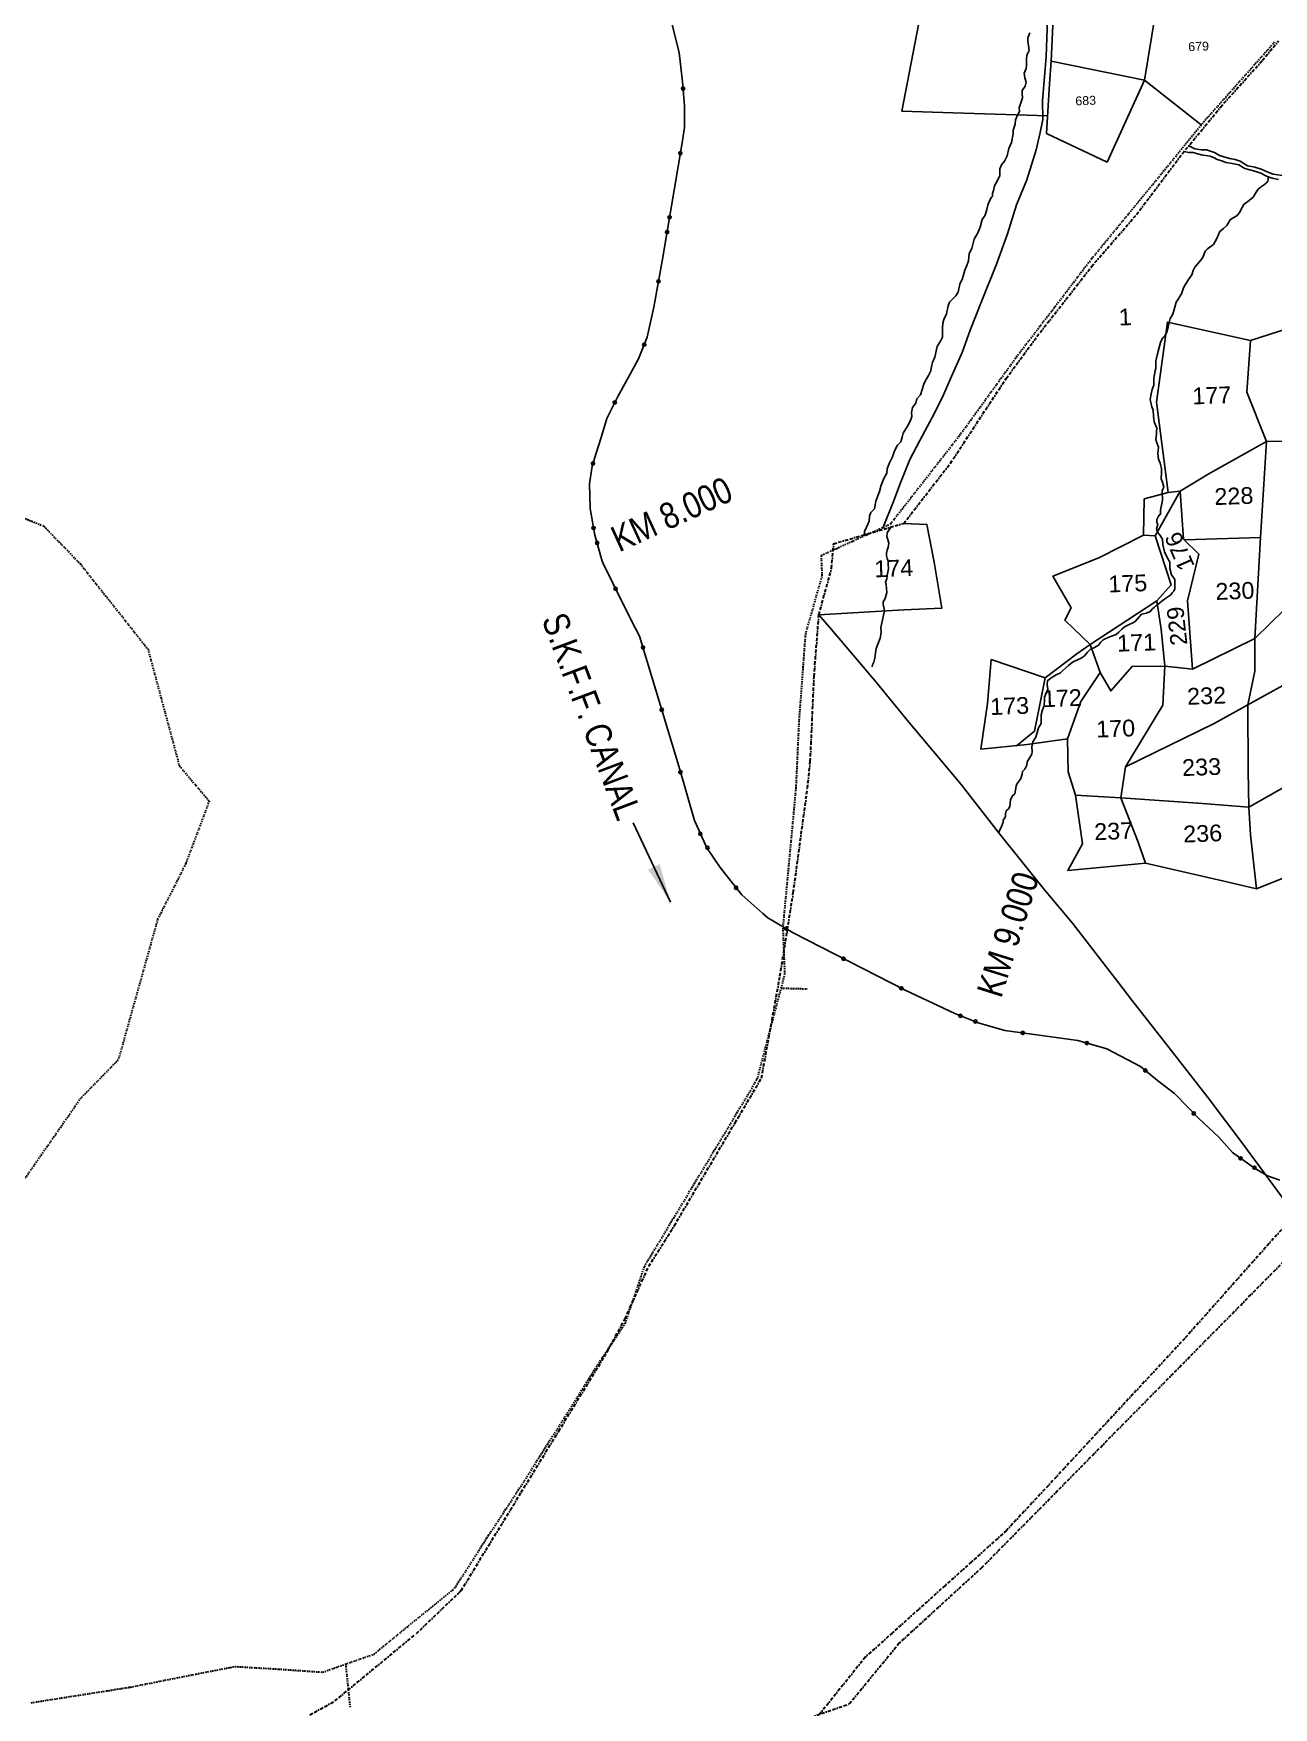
# Model space of a CAD drawing. Header units: inches. Extents: x 304037 to 460575, y 1453943 to 1639883.
# Drawn here: x 321800 to 323708, y 1597415 to 1599990 of the extents above; entities that cross this region are included whole.
import ezdxf

# ---------------------------------------------------------------- set-up
doc = ezdxf.new("R2010")
doc.units = ezdxf.units.IN
doc.header["$MEASUREMENT"] = 0
doc.header["$PDMODE"] = 33
doc.header["$PDSIZE"] = 5
doc.linetypes.add('ACAD_ISO02W100', pattern=[15, 12, -3])
doc.linetypes.add('BORDER', pattern=[1.75, 0.5, -0.25, 0.5, -0.25, 0, -0.25])
for name, color, linetype in [('cahnige', 6, 'Continuous'), ('CARTTRACK', 30, 'ACAD_ISO02W100'), ('NALA', 4, 'Continuous'), ('SURVEY_BND', 7, 'Continuous'), ('SURVEY_NO', 7, 'Continuous'), ('TITLEBLOCK', 7, 'Continuous'), ('VILLAGE_AREA', 1, 'Continuous'), ('WATER_BODY', 4, 'Continuous'), ('zz', 7, 'Continuous')]:
    doc.layers.add(name, color=color, linetype=linetype)
doc.layers.add('VILL_BOUNDARY', color=6, linetype='BORDER', lineweight=30)
doc.styles.add('ARIALN', font='ARIALN.TTF')
doc.styles.get("Standard").update_dxf_attribs({"font": 'arial.ttf'})
doc.dimstyles.get("Standard").update_dxf_attribs({"dimtxt": 0.18, "dimasz": 0.18, "dimexe": 0.18, "dimexo": 0.0625, "dimgap": 0.09, "dimtad": 0, "dimtih": 1, "dimtoh": 1, "dimdec": 4, "dimzin": 0, "dimdsep": 46, "dimtxsty": 'Standard', "dimcen": 0.09, "dimadec": 0, "dimazin": 0, "dimtfac": 1, "dimtdec": 4, "dimtofl": 0, "dimtmove": 0, "dimatfit": 3, "dimfxl": 0, "dimtolj": 1, "dimtzin": 0, "dimarcsym": 0})

# ---------------------------------------------------------------- blocks, each defined once
blk = doc.blocks.new('KULLURU')
at = {"layer": 'NALA'}
for points in [[(60.01, -737.72), (60.17, -736.09), (60.97, -734.42), (62.12, -732.29), (62.25, -730.38), (62.84, -729), (64.31, -727.62), (64.84, -724.75), (65.69, -722.78), (66.38, -721.22), (67.13, -718.84), (67.64, -717.69), (68.28, -716.41), (69.41, -714.47), (69.64, -712.86), (70.52, -710.81), (71.85, -708.4), (72.7, -706.12), (73.93, -704.1), (75.21, -702.8), (75.8, -701.11), (76.21, -699.65), (77.91, -697.1), (79.11, -695), (79.7, -693.48), (79.65, -691.95), (80.11, -690.15), (81.4, -688.57), (81.78, -686.96), (83.22, -685.42), (83.96, -683.5), (84.74, -681.5), (85.26, -680.38), (86.51, -678.28), (87.57, -676.53), (87.77, -674.91), (88.24, -673.53), (89.27, -671.53), (89.9, -668.59), (90.19, -667.47), (91.74, -665.31), (92.38, -664.14), (92.49, -660.75), (92.74, -658.79), (93.09, -657.48), (94.26, -655.32), (95, -652.37), (95.59, -651.07), (97.97, -648.8), (98.91, -647.4), (99.63, -644.47), (100.77, -642.3), (101.76, -639.26), (102.61, -637.49), (103.24, -635.78), (103.6, -633.01), (104.72, -631.23), (105.72, -627.69), (107.22, -625.39), (108.16, -623.29), (109.08, -620.38), (110.29, -618.8), (110.99, -616.76), (111.4, -615.05), (112, -613.76), (112.88, -612.2), (113.24, -611.86), (113.35, -610.76), (113.69, -609.72), (114.14, -607.95), (114.83, -606.86), (115.53, -605.71), (116.38, -604.12), (116.49, -601.66), (117.14, -600.18), (118.33, -598.86), (119.34, -596.84), (120.13, -594.05), (121.25, -591.85), (121.95, -588.61), (122, -587.26), (122.8, -585.05), (123.02, -583.45), (124.01, -581.45), (124.62, -580.39), (124.64, -578.87), (124.94, -578.18), (125.38, -576.76), (126.01, -575.29), (125.93, -573.62), (125.95, -572.51), (127.12, -570.94), (127.66, -569.45), (127.12, -567.72), (127.03, -565.94), (127.81, -564.25), (128.04, -562.99), (128.08, -560.67), (128.31, -559.42), (128.84, -558.1), (129.25, -557.75), (129.02, -555.57), (128.89, -554.15), (128.89, -552.71), (129.77, -550.86)], [(67.33, -734.73), (71.29, -725.76), (74.43, -718.29), (78.31, -709.65), (82.33, -702.57), (87.31, -694.11), (91.53, -686.62), (95.08, -679.3), (99.51, -670.18), (102.92, -661.81), (107.63, -651.28), (113.76, -637.38), (118.4, -626.19), (122.22, -615.42), (126.38, -606.09), (130.33, -595.03), (132.17, -588.57), (133.4, -583.73), (133.47, -576.59), (135.51, -560.19), (136.6, -545.97)]]:
    blk.add_lwpolyline(points, dxfattribs=at)
at = {"layer": 'SURVEY_BND'}
for points in [[(135.23, -582.33), (99.71, -579.92), (80.39, -578.45), (88.89, -542.4), (99.22, -498.56)], [(137.35, -561.85), (141.93, -507.92)], [(182.62, -519.45), (172.14, -570.38), (192.89, -588.02)], [(172.14, -570.38), (156.92, -600.63), (134.57, -589.06), (136.41, -570.31), (137.35, -561.85), (172.14, -570.38)]]:
    blk.add_lwpolyline(points, dxfattribs=at)
at = {"layer": 'VILL_BOUNDARY'}
for points in [[(-270.55, -1164.4), (-232.93, -1159.98), (-208.01, -1156.03), (-193.34, -1153.78), (-176.98, -1155.39), (-160.37, -1157.18), (-140.8, -1151.13), (-109.56, -1127.6), (-96.58, -1109.01), (-82.17, -1088.82), (-50.45, -1042.8), (-41.43, -1030.4), (-33.38, -1009.31), (11.79, -940.53), (23.77, -901.28), (23.77, -883.75), (30.72, -831.53), (32.81, -806.76), (36.56, -773.74), (43.64, -752.03), (43.64, -744.4), (70.06, -733.61), (97.43, -701.28), (119.96, -672.62), (149.7, -636.76), (174.45, -608.95), (193.91, -586.87), (221.72, -557.93)], [(-350.67, -675.05), (-248.57, -722.04), (-235.39, -736.77), (-211.18, -769.86), (-201.1, -814.13), (-190.39, -827.9), (-200.14, -851.1), (-211.52, -871.63), (-228.36, -923.85), (-243.05, -937.74), (-273.41, -977.93)], [(22.16, -906.57), (31.95, -907.25)], [(-151.7, -1154.5), (-150.65, -1170.79)]]:
    blk.add_lwpolyline(points, dxfattribs=at)
at = {"layer": 'SURVEY_NO'}
for s, p in [('679', (189.12, -560.12)), ('683', (145.83, -578.87))]:
    blk.add_text(s, height=3.35, dxfattribs=at).set_placement(p)
blk = doc.blocks.new('MADANAGARIAPALLE')
at = {"layer": 'NALA'}
for points in [[(-194.56, -145.01), (-195.95, -144.78), (-196.87, -144.36), (-197.74, -143.94), (-198.65, -143.6), (-199.7, -143.37), (-199.9, -143.28), (-200.82, -142.62), (-201.57, -142.35), (-202.4, -142.18), (-202.88, -142.02), (-203.85, -141.68), (-204.6, -141.21), (-205.19, -140.98), (-205.79, -140.78), (-206.52, -140.74), (-207.53, -140.56), (-207.92, -140.32), (-208.39, -140.05)], [(-195.2, -145.6), (-196.14, -145.38), (-196.95, -145.03), (-197.81, -144.55), (-198.53, -144.27), (-199.42, -144.01), (-200.18, -143.78), (-201.05, -143.17), (-202.04, -142.94), (-202.98, -142.76), (-203.57, -142.51), (-204.24, -142.26), (-204.7, -141.98), (-205.26, -141.73), (-206.59, -141.47), (-207.44, -141.21), (-207.76, -141.07), (-208.41, -141.06), (-209.12, -140.87)], [(-240.6, -241.39), (-240.27, -240.87), (-240.01, -240.29), (-239.84, -239.91), (-239.84, -239.6), (-239.57, -239.27), (-239.48, -238.99), (-239.45, -238.65), (-239.32, -238.22), (-238.96, -237.92), (-238.74, -237.59), (-238.68, -237.16), (-238.63, -236.59), (-238.35, -236.07), (-237.94, -235.71), (-237.82, -235.2), (-237.71, -234.53), (-237.56, -234.22), (-237.18, -233.78), (-236.94, -233.46), (-236.74, -232.86), (-236.66, -232.42), (-236.3, -232.13), (-236.02, -231.54), (-235.91, -231.01), (-235.5, -230.42), (-235.18, -229.89), (-235.13, -229.52), (-235.13, -228.84), (-234.98, -228.09), (-234.49, -227.39), (-234.16, -226.35), (-234.03, -226.03), (-233.64, -225.41), (-233.59, -224.86), (-233.58, -224.11), (-233.33, -223.36), (-233.1, -222.77), (-232.98, -221.76), (-232.98, -221.49), (-232.45, -220.32), (-232.49, -219.6), (-232.42, -219.06), (-231.9, -218.62), (-231.12, -218.23), (-230.46, -217.92), (-230.09, -217.6), (-229.22, -216.91), (-228.87, -216.6), (-228.51, -216.36), (-227.73, -216.04), (-227.29, -215.87), (-226.99, -215.7), (-226.76, -215.51), (-226.54, -215.25), (-226.31, -214.99), (-225.9, -214.61), (-225.24, -214.35), (-224.64, -214.04), (-224.31, -213.65), (-223.91, -213.28), (-223.05, -212.9), (-221.93, -212.54), (-221.55, -212.2), (-221.09, -211.76), (-220.64, -211.43), (-220.03, -211.16), (-219.41, -210.88), (-219.03, -210.69), (-218.35, -209.98), (-218.07, -209.65), (-217.29, -209.54), (-216.73, -209.29), (-216.37, -208.92), (-216.09, -208.67), (-215.86, -208.48), (-215.61, -208.33), (-214.91, -207.78), (-214.02, -207.22), (-213.57, -206.9), (-213.38, -206.63), (-213.09, -206.41), (-212.94, -206.05), (-212.94, -205.57), (-212.9, -204.64), (-213.35, -203.97), (-213.56, -203.01), (-213.56, -202.07), (-213.95, -201.22), (-214.28, -200.47), (-214.5, -199.36), (-214.5, -198.58), (-214.81, -198.02), (-215.21, -197.5), (-215.33, -196.97), (-215.1, -196.37), (-215.23, -196.02), (-215.23, -195.59), (-215.04, -195.21), (-214.85, -194.99), (-214.66, -194.84), (-214.65, -194.25), (-214.3, -192.78), (-214.3, -192.47), (-214.3, -191.84), (-214.3, -191.39), (-214.14, -191.02), (-214.02, -190.84), (-214.21, -190.08), (-214.37, -189.55), (-214.28, -188.62), (-214.28, -188.02), (-214.44, -187.24), (-214.65, -186.61), (-214.7, -185.78), (-214.6, -184.83), (-214.79, -184.19), (-214.95, -183.7), (-214.8, -182.83), (-214.8, -182.5), (-214.73, -181.97), (-215.08, -181.05), (-215.16, -180.2), (-215.19, -179.28), (-215.37, -178.8), (-215.55, -177.66), (-215.39, -176.82), (-215.22, -176.22), (-214.96, -175.58), (-214.9, -174.5), (-214.67, -173.42), (-214.55, -173.11), (-214.52, -172), (-214.28, -171.11), (-213.89, -169.8), (-213.73, -169.22), (-213.37, -168.61), (-213.05, -168.3), (-212.71, -167.68), (-212.5, -167.01), (-212.29, -166.3), (-212.11, -165.7), (-211.79, -165.18), (-211.58, -164.74), (-211.39, -164.06), (-211.16, -163.33), (-210.88, -162.99), (-210.51, -162.37), (-210.31, -162.09), (-210.04, -161.38), (-209.85, -161.04), (-209.16, -160), (-208.67, -159.34), (-208.44, -158.69), (-208.15, -158.2), (-207.31, -157.24), (-206.94, -156.79), (-206.55, -155.88), (-206.17, -155.55), (-205.26, -154.92), (-204.75, -154.03), (-204.47, -153.46), (-204.23, -153.01), (-203.7, -152.6), (-203.16, -152.15), (-202.99, -151.9), (-202.65, -151.32), (-202.27, -151.09), (-201.6, -150.76), (-201.19, -150.28), (-200.77, -149.58), (-200.51, -149.14), (-200.21, -148.91), (-199.97, -148.75), (-199.1, -148.07), (-198.62, -147.34), (-198.3, -146.93), (-197.76, -146.55), (-197.32, -146.26), (-197.04, -146.07), (-196.79, -145.78), (-196.74, -145.57), (-196.73, -145.26), (-196.73, -145.26), (-196.73, -145.26), (-196.87, -145.07)], [(-258.5, -216.02), (-258.48, -215.7), (-258.26, -215.31), (-258.08, -214.72), (-257.93, -213.91), (-257.83, -213.27), (-257.53, -212.64), (-257.18, -211.77), (-256.97, -210.95), (-256.99, -210.18), (-256.83, -209.48), (-256.71, -209.05), (-256.36, -207.68), (-256.53, -206.78), (-256.53, -206.37), (-256.2, -205.89), (-255.94, -205.02), (-256, -203.79), (-256.06, -203.44), (-255.86, -202.97), (-255.76, -202.49), (-255.55, -201.48), (-255.56, -200.78), (-255.56, -200.27), (-255.66, -199.94), (-255.75, -199.54), (-255.75, -199.13), (-255.62, -198.69), (-255.49, -198.24), (-255.37, -197.63), (-255.49, -197.12), (-255.62, -196.68), (-255.52, -196.12), (-255.4, -195.85), (-255.18, -195.6), (-254.96, -195.26)]]:
    blk.add_lwpolyline(points, dxfattribs=at)
at = {"layer": 'SURVEY_BND'}
for points in [[(-213.41, -191.67), (-214.63, -178.13), (-212.57, -166.24), (-200.27, -169.43), (-201.13, -177.11), (-198.43, -184.6)], [(-200.27, -169.43), (-190.13, -166.6), (-186.4, -169.75)], [(-199.86, -198.87), (-198.43, -184.6), (-207.32, -189.15), (-211.62, -191.54)], [(-198.43, -184.6), (-188.96, -184.87)], [(-217.3, -197.9), (-217, -192.48), (-213.41, -191.67), (-211.62, -191.54)], [(-214.88, -217.52), (-215.22, -211.97), (-215.69, -207.74), (-213.46, -205.45), (-215.59, -198.05), (-211.62, -191.54), (-211.37, -198.68), (-209.19, -201.03), (-211.14, -207.9), (-210.76, -218.14)], [(-266.19, -207.94), (-253.47, -207.66), (-247.83, -207.66), (-248.7, -200.76), (-249.58, -195.07), (-253.03, -194.78)], [(-225.87, -213.86), (-229.53, -210.13), (-228.52, -208.29), (-231.06, -203.5), (-224.09, -201.01), (-217.3, -197.9), (-215.59, -198.05)], [(-201.29, -213.9), (-199.86, -198.87), (-211.24, -198.82)], [(-201.29, -213.9), (-191.99, -205.48), (-186.38, -200.78)], [(-198.49, -300.02), (-205.88, -289.21), (-210.78, -282.15), (-216.31, -274.47), (-221.64, -267.15), (-223.49, -264.54), (-230.04, -255.32), (-234.07, -250.19), (-240.6, -241.39), (-245.92, -234.03), (-249.07, -229.92), (-253.38, -224.46), (-258.03, -218.33), (-264.39, -210.23), (-266.19, -207.94)], [(-225.87, -213.86), (-215.69, -207.74)], [(-232.77, -218.58), (-227.9, -215.18), (-225.87, -213.86), (-224.55, -218.1)], [(-202.7, -223.74), (-201.44, -218.77), (-201.29, -213.9), (-210.76, -218.14), (-214.88, -217.52), (-215.36, -223.32), (-221.3, -232.3)], [(-184.37, -213.77), (-194.4, -219.58), (-202.7, -223.74), (-203.03, -233.56), (-203.11, -239.04), (-192.08, -233.3), (-182.87, -228.75)], [(-229.79, -227.83), (-235.82, -228.46), (-242.78, -228.88), (-241.53, -222.12), (-240.73, -215.57), (-232.77, -218.58), (-234.65, -226.49), (-237.41, -228.56)], [(-228.9, -236.28), (-229.87, -232.73), (-229.79, -227.83), (-227.58, -222.35), (-224.55, -218.1), (-223.03, -220.92), (-219.75, -217.39), (-214.88, -217.52)], [(-222.16, -236.92), (-221.3, -232.3), (-207.82, -226.33), (-202.7, -223.74)], [(-218.84, -246.8), (-230.46, -247.46), (-228.11, -243.56), (-228.9, -236.28), (-222.16, -236.92)], [(-203.11, -239.04), (-210, -238.21), (-222.16, -236.92), (-219.81, -243.63), (-218.84, -246.8), (-206.83, -250.02), (-202.42, -251.23)], [(-182.44, -243.96), (-191.61, -247.35), (-202.42, -251.23), (-203.02, -243.14), (-203.11, -239.04)]]:
    blk.add_lwpolyline(points, dxfattribs=at)
at = {"layer": 'VILL_BOUNDARY'}
for points in [[(-348.23, -369.15), (-344.41, -367.21), (-331.88, -357.62), (-324.97, -351.47), (-315.46, -337.14), (-309.52, -328.23), (-302.3, -317.39), (-299, -311.84), (-295.19, -304.14), (-291.13, -298.22), (-281.5, -283.22), (-277.32, -276.71), (-273.99, -261.62), (-271.54, -249.21), (-268.85, -233.71), (-268.28, -229.77), (-267.24, -217.11), (-266.19, -207.94), (-264.03, -201.07), (-263.59, -197.43), (-253.03, -194.78), (-245.72, -186.07), (-236.93, -173.74), (-232.11, -167.67), (-223.56, -157.51), (-216.57, -150.01), (-209.39, -141.18), (-203.44, -134.47), (-196.94, -127.73), (-194.41, -124.9)], [(-197.63, -299.12), (-215.63, -317.88), (-243.28, -345.53), (-265.04, -363.62), (-272.6, -372.37)], [(-348.23, -369.15), (-344.41, -367.21), (-331.88, -357.62), (-324.97, -351.47), (-315.46, -337.14), (-309.52, -328.23), (-302.3, -317.39), (-299, -311.84), (-295.19, -304.14), (-291.13, -298.22), (-281.5, -283.22), (-277.32, -276.71), (-273.99, -261.62), (-271.54, -249.21), (-268.85, -233.71), (-268.28, -229.77), (-267.24, -217.11), (-266.19, -207.94), (-264.03, -201.07), (-263.59, -197.43), (-253.03, -194.78), (-245.72, -186.07), (-236.93, -173.74), (-232.11, -167.67), (-223.56, -157.51), (-216.57, -150.01), (-209.39, -141.18), (-203.44, -134.47), (-196.94, -127.73), (-194.41, -124.9)], [(-197.63, -299.12), (-215.63, -317.88), (-243.28, -345.53), (-265.04, -363.62), (-272.6, -372.37)]]:
    blk.add_lwpolyline(points, dxfattribs=at)
at = {"layer": 'SURVEY_NO'}
for s, p in [('1', (-219.8, -166.48)), ('177', (-209.27, -178.66)), ('228', (-206.53, -193.79)), ('174', (-257.68, -202.68)), ('175', (-222.85, -206.23)), ('230', (-206.9, -207.94)), ('171', (-221.86, -215.11)), ('173', (-241.15, -223.85)), ('172', (-233.25, -222.97)), ('232', (-211.71, -223.42)), ('170', (-225.46, -227.8)), ('233', (-212.85, -234.02)), ('237', (-226.32, -243.09)), ('236', (-213.06, -243.93))]:
    blk.add_text(s, height=2.5, dxfattribs=at).set_placement(p)
for s, rotation, p in [('176', 111.2723, (-209.81, -202.76)), ('229', 94.2611, (-211.36, -214.43))]:
    blk.add_text(s, height=2.5, rotation=rotation, dxfattribs=at).set_placement(p)
blk = doc.blocks.new('CHINTALAPALEM')
at = {"layer": 'VILL_BOUNDARY'}
blk.add_lwpolyline([(-188.22, -4.9), (-166.45, 1.79), (-158.73, 10.41), (-145.78, 21.33), (-94.43, 69.2)], dxfattribs=at)

msp = doc.modelspace()

# ---------------------------------------------------------------- linework, layer by layer
at = {"color": 1}
for p in [(322799.4, 1599905.5), (322799.4, 1599905.5), (322795.1, 1599806), (322795.1, 1599806), (322778.6, 1599707.4), (322778.6, 1599707.4), (322761.5, 1599608.9), (322761.5, 1599608.9), (322739.6, 1599511.5), (322739.6, 1599511.5), (322694.2, 1599422.6), (322694.2, 1599422.6), (322660.7, 1599328.7), (322660.7, 1599328.7), (322661.6, 1599229.6), (322661.6, 1599229.6), (322695.5, 1599136.2), (322695.5, 1599136.2), (322737.7, 1599045.7), (322737.7, 1599045.7), (322766.5, 1598950), (322766.5, 1598950), (322795.3, 1598854.2), (322795.3, 1598854.2), (322825.9, 1598759.2), (322825.9, 1598759.2), (322880.9, 1598676.3), (322880.9, 1598676.3), (322957.7, 1598613.3), (322957.7, 1598613.3), (323046.3, 1598567), (323046.3, 1598567), (323135.3, 1598521.5), (323135.3, 1598521.5), (323226, 1598479.2), (323226, 1598479.2), (323322, 1598453), (323322, 1598453), (323420.6, 1598437.3), (323420.6, 1598437.3), (323510.6, 1598395.3), (323510.6, 1598395.3), (323585.2, 1598329.1), (323585.2, 1598329.1), (323657.2, 1598260.1), (323657.2, 1598260.1)]:
    msp.add_point(p, dxfattribs=at)
for p in [(322774.7, 1599684.8), (322667.1, 1599206.6), (322836.9, 1598737.7), (323249.1, 1598470.6), (323678.6, 1598245.7)]:
    msp.add_point(p)
at = {"layer": 'zz', "color": 1, "ltscale": 10}
msp.add_polyline3d([(323717.4, 1598226.7, 0), (323698.5, 1598233.3, 0), (323678.8, 1598245.1, 0), (323644.5, 1598268.9, 0), (323623.1, 1598293.4, 0), (323592.9, 1598321.2, 0), (323557.3, 1598357.7, 0), (323555.3, 1598359.8, 0), (323529.2, 1598380, 0), (323503.1, 1598401.4, 0), (323451.2, 1598428.4, 0), (323406.7, 1598441.3, 0), (323347.1, 1598449.6, 0), (323294.2, 1598456.7, 0), (323253.2, 1598468.5, 0), (323217.4, 1598482.6, 0), (323141.2, 1598518.5, 0), (322968.8, 1598606.7, 0), (322929.9, 1598629.9, 0), (322922.2, 1598636.9, 0), (322889.8, 1598665.2, 0), (322856.2, 1598707.2, 0), (322835.7, 1598737.4, 0), (322816.8, 1598779.5, 0), (322794.2, 1598858.1, 0), (322732.4, 1599063.1, 0), (322720, 1599086.7, 0), (322691.3, 1599144.8, 0), (322676.5, 1599175.1, 0), (322674.8, 1599178.3, 0), (322663.4, 1599218.5, 0), (322656.5, 1599259.7, 0), (322655.2, 1599297.7, 0), (322659.5, 1599324.7, 0), (322665.5, 1599344.9, 0), (322673.4, 1599368.6, 0), (322681.8, 1599397.8, 0), (322698.3, 1599430.7, 0), (322718.6, 1599467.1, 0), (322730.9, 1599489.6, 0), (322744.3, 1599523.1, 0), (322754.2, 1599569.1, 0), (322767.9, 1599643.3, 0), (322797.7, 1599822, 0), (322801.3, 1599845.5, 0), (322801.3, 1599879.2, 0), (322798.6, 1599915.9, 0), (322793.2, 1599961, 0), (322781.5, 1600007.5, 0)], dxfattribs=at)

# ---------------------------------------------------------------- block references
at = {"xscale": 4.08566660901875, "yscale": 4.085666608953034, "zscale": 4.085666609008822, "rotation": 2.230494101978846}
msp.add_blockref('KULLURU', (322715.7, 1602219.6), dxfattribs=at)
at = {"layer": 'VILLAGE_AREA', "xscale": 10.30774339438015, "yscale": 10.30774339435447, "zscale": 10.30774339435233, "rotation": 2.131579333032909}
msp.add_blockref('MADANAGARIAPALLE', (325670.4, 1601340.1), dxfattribs=at)
at = {"layer": 'WATER_BODY', "linetype": 'ByBlock', "xscale": 10.25705948536904, "yscale": 10.25705948523682, "zscale": 10.2570594853704, "rotation": 2.390673287726939}
msp.add_blockref('CHINTALAPALEM', (324761.6, 1597474), dxfattribs=at)

# ---------------------------------------------------------------- texts
at = {"layer": 'cahnige', "color": 1, "extrusion": (-0.001819, 0.004454, 0.999988), "style": 'ARIALN'}
msp.add_text('KM 8.000', height=40, rotation=24.6113, dxfattribs=at).set_placement((322700.4, 1599178.6, 6536))
at = {"layer": 'cahnige', "color": 1, "extrusion": (-0.004527, 0.00163, 0.999988), "style": 'ARIALN'}
msp.add_text('KM 9.000', height=40, rotation=72.5961, dxfattribs=at).set_placement((323285.5, 1598505.3, 1142.2))
at = {"layer": 'TITLEBLOCK', "color": 1, "extrusion": (0.00457, 0.001503, 0.999988), "style": 'ARIALN'}
msp.add_text('S.K.F.F. CANAL', height=40, rotation=290.5981, dxfattribs=at).set_placement((322577.9, 1599085.1, 3877))

# ---------------------------------------------------------------- leaders
at = {"layer": 'CARTTRACK', "color": 1, "linetype": 'ByBlock'}
msp.add_leader([(322779.9, 1598653.9), (322722.6, 1598776.1)], dimstyle='Standard', override={"dimasz": 60, "dimgap": 0.09, "dimtad": 0}, dxfattribs=at)

doc.saveas('drawing.dxf')
